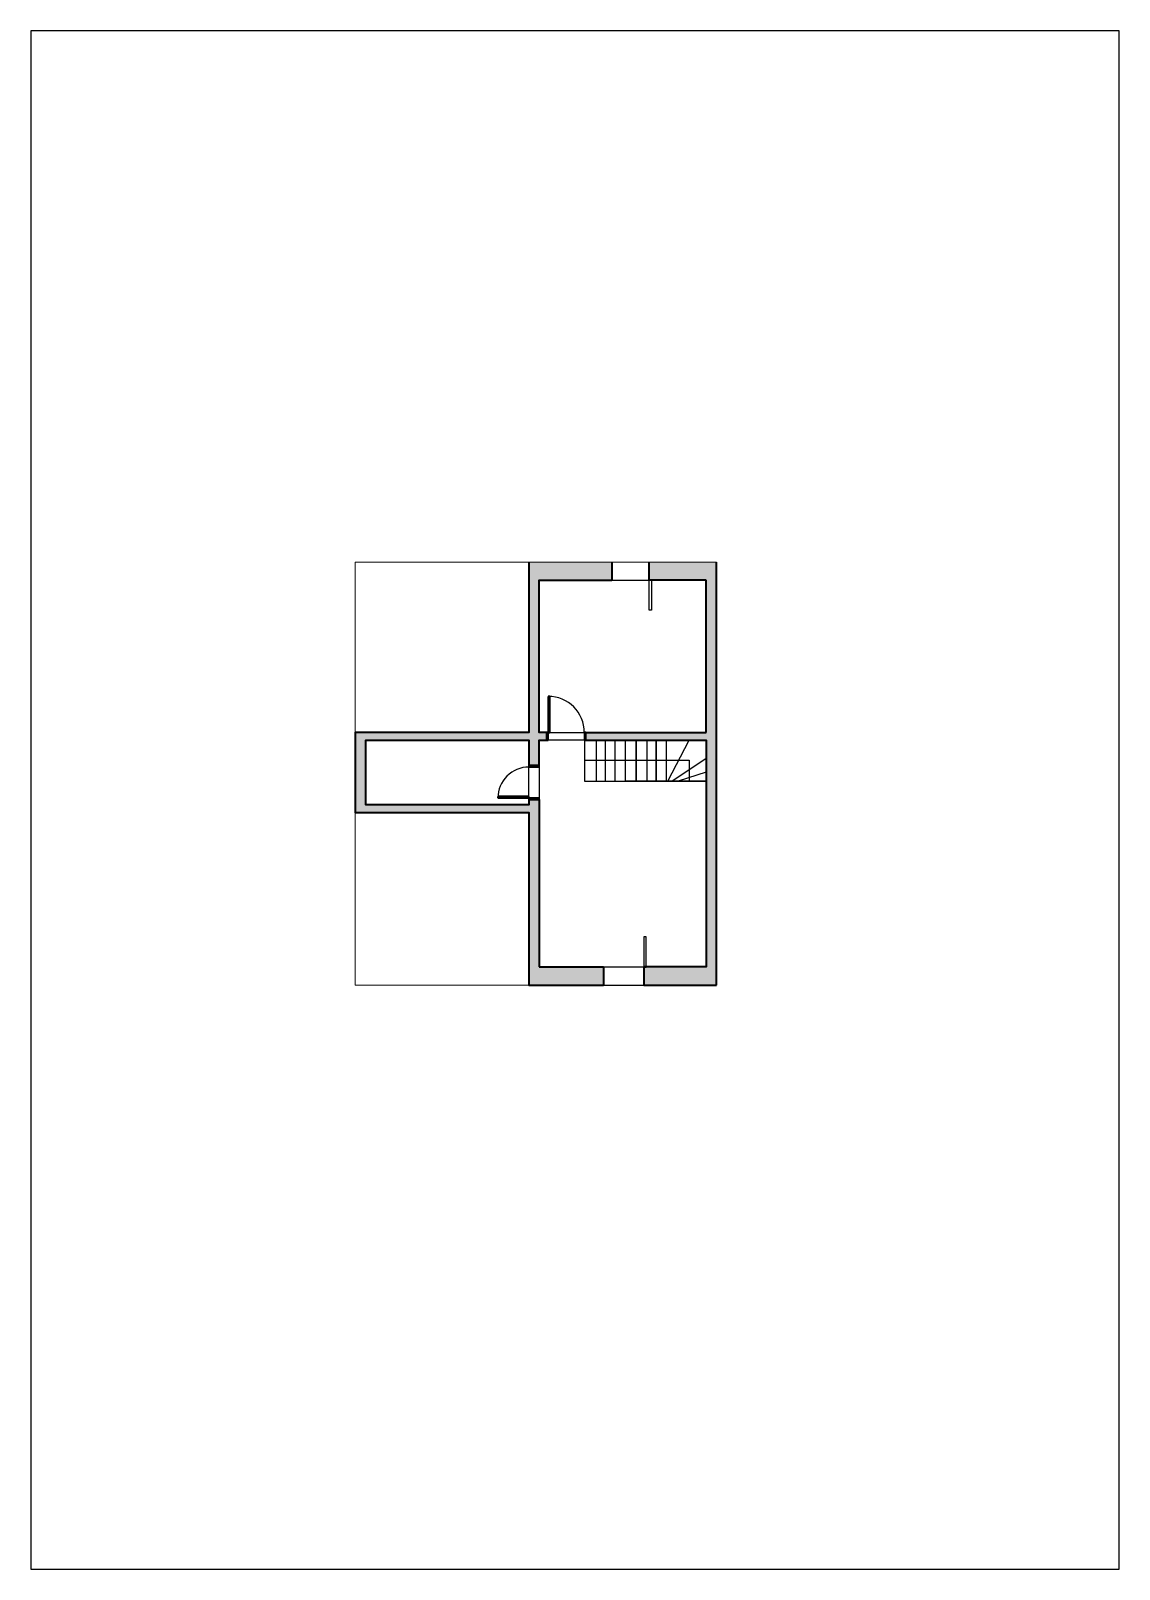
# Paper-space layout 'Layout1' of a CAD drawing. Header units: millimetres. Extents: x 64 to 274, y 59 to 356.
# The model-space entities are those that its viewports show. They can reach past a viewport. Long polylines and large blocks are cut down to what shows.
import ezdxf

# ---------------------------------------------------------------- set-up
doc = ezdxf.new("R2010")
doc.units = ezdxf.units.MM
doc.layers.get('0').update_dxf_attribs({"color": 250, "lineweight": 25})
for name, color, linetype, lineweight in [('A-ALV-___-___-EXI', 250, 'Continuous', 35), ('A-ESC-___-___-EXI', 250, 'Continuous', 25), ('A-JAN-___-___-EXI', 250, 'Continuous', 25), ('A-PIS-___-___-EXI', 250, 'Continuous', 25), ('A-POR-___-___-EXI', 250, 'Continuous', 25)]:
    doc.layers.add(name, color=color, linetype=linetype, lineweight=lineweight)

# ---------------------------------------------------------------- blocks, each defined once
blk = doc.blocks.new('SVG - A4-22597361-Não nomeada')
at = {"layer": 'A-PIS-___-___-EXI'}
for p, q in [((64.29, 356.5), (64.29, 59.5)), ((274.29, 356.5), (64.29, 356.5)), ((274.29, 59.5), (274.29, 356.5)), ((64.29, 59.5), (274.29, 59.5))]:
    blk.add_line(p, q, dxfattribs=at)
blk = doc.blocks.new('porta multiplas_original - Simples - 70 cm-22555190-Planta baixa - Sótão_')
at = {"layer": 'A-ALV-___-___-EXI'}
for p, q in [((-318, 771), (-348, 771)), ((-348, 771), (-348, 75)), ((-318, 75), (-318, 771)), ((-350, 75), (-380, 75)), ((-380, 75), (-380, -75)), ((-350, -75), (-350, 75)), ((-348, 75), (-318, 75)), ((380, 75), (350, 75)), ((350, 75), (350, -75)), ((380, -75), (380, 75)), ((-380, -75), (-350, -75)), ((350, -75), (380, -75))]:
    blk.add_line(p, q, dxfattribs=at)
at = {"layer": 'A-POR-___-___-EXI'}
blk.add_arc((-348, 75), 696, 360, 90, dxfattribs=at)
blk = doc.blocks.new('porta multiplas_original - Simples - 60 cm-22585147-Planta baixa - Sótão_')
at = {"layer": 'A-ALV-___-___-EXI'}
for p, q in [((-268, 696), (-298, 696)), ((-298, 696), (-298, 100)), ((-268, 100), (-268, 696)), ((-300, 100), (-330, 100)), ((-330, 100), (-330, -100)), ((-300, -100), (-300, 100)), ((-298, 100), (-268, 100)), ((330, 100), (300, 100)), ((300, 100), (300, -100)), ((330, -100), (330, 100)), ((-330, -100), (-300, -100)), ((300, -100), (330, -100))]:
    blk.add_line(p, q, dxfattribs=at)
at = {"layer": 'A-POR-___-___-EXI'}
blk.add_arc((-298, 100), 596, 360, 90, dxfattribs=at)

msp = doc.modelspace()

# ---------------------------------------------------------------- hatches: boundary and pattern name
at = {"layer": 'A-ALV-___-___-EXI'}
for points in [[(23224, -8541), (23224, -8191), (21624, -8191), (21624, -8541), (21824, -8541)], [(25045, -8541), (25245, -8541), (25245, -8191), (23945, -8191), (23945, -8541)], [(25245, -16008), (25245, -8541), (25045, -8541), (25045, -16008)], [(18277, -13028), (18477, -13028), (18477, -11481), (18277, -11481), (18277, -12275)], [(21624, -11631), (21624, -11481), (18477, -11481), (18477, -11631)], [(21624, -13028), (21624, -12878), (18477, -12878), (18477, -13028)], [(21824, -16008), (21824, -12878), (21624, -12878), (21624, -16008)], [(23064, -16358), (23064, -16008), (21624, -16008), (21624, -16358)], [(23845, -16358), (25245, -16358), (25245, -16008), (23845, -16008)]]:
    msp.add_hatch(color=11, dxfattribs=at).paths.add_polyline_path(points)
h = msp.add_hatch(color=11, dxfattribs=at)
h.paths.add_polyline_path([(21624, -12878), (21824, -12878), (21824, -12778), (21624, -12778)])
h.paths.add_polyline_path([(21624, -12118), (21824, -12118), (21824, -8541), (21624, -8541), (21624, -11631)])
h = msp.add_hatch(color=11, dxfattribs=at)
h.paths.add_polyline_path([(21967, -11631), (21967, -11481), (21824, -11481), (21824, -11631)])
h.paths.add_polyline_path([(25045, -11631), (25045, -11481), (22727, -11481), (22727, -11631)])

# ---------------------------------------------------------------- linework, layer by layer
at = {"color": 250}
msp.add_line((21997, -11481), (21999, -11481), dxfattribs=at)
at = {"layer": 'A-ALV-___-___-EXI'}
for p, q in [((23224, -8191), (23224, -8541)), ((25245, -8191), (23945, -8191)), ((23945, -8541), (23945, -8191)), ((25245, -16358), (25245, -8191)), ((25045, -8541), (23945, -8541)), ((25045, -11481), (25045, -8541)), ((22727, -11481), (25045, -11481)), ((21824, -12778), (21824, -16008)), ((21824, -16008), (23064, -16008)), ((23064, -16008), (23064, -16358)), ((23845, -16008), (23887, -16008)), ((23845, -16358), (25245, -16358))]:
    msp.add_line(p, q, dxfattribs=at)
at = {"layer": 'A-ALV-___-___-EXI', "color": 7, "lineweight": 35}
for points in [[(23224, -8191), (21624, -8191), (21624, -11481), (18277, -11481), (18277, -13028), (21624, -13028), (21624, -16358), (23064, -16358)], [(21967, -11481), (21824, -11481), (21824, -8541), (23224, -8541)], [(21624, -12778), (21624, -12878), (18477, -12878), (18477, -11631), (21624, -11631), (21624, -12118)], [(21824, -12118), (21824, -11631), (21967, -11631)], [(22727, -11631), (25045, -11631), (25045, -16008), (23845, -16008), (23845, -16358)]]:
    msp.add_lwpolyline(points, dxfattribs=at)
at = {"layer": 'A-ESC-___-___-EXI'}
for p, q in [((23290, -12422), (23290, -11631)), ((24304, -12422), (24718, -11631)), ((24385, -12422), (25045, -11977)), ((25045, -12247), (24507, -12422))]:
    msp.add_line(p, q, dxfattribs=at)
for points in [[(24281, -12325), (24281, -11631), (24383, -11631), (24571, -11631), (22698, -11631), (22698, -12422), (24172, -12422), (23489, -12422), (23489, -11631), (24378, -11631)], [(24281, -12422), (24281, -11631), (24081, -11631), (24081, -12422), (24151, -12422), (24288, -12422), (25045, -12422)], [(22698, -12018), (24718, -12018), (24718, -12422)], [(25045, -12619), (25045, -12815), (25045, -12422), (24151, -12422), (24288, -12422)]]:
    msp.add_lwpolyline(points, dxfattribs=at)
for points in [[(22922, -11631), (22922, -12422), (23103, -12422), (23103, -11631)], [(23695, -11631), (23695, -12422), (23570, -12422), (23489, -12422), (23489, -11631), (23570, -11631)], [(23695, -12422), (23695, -11631), (23903, -11631), (23903, -12422)], [(23903, -11631), (23903, -12422), (24081, -12422), (24081, -11631)]]:
    msp.add_lwpolyline(points, close=True, dxfattribs=at)
at = {"layer": 'A-JAN-___-___-EXI'}
for p, q in [((23945, -8191), (23224, -8191)), ((23224, -8541), (23989, -8541)), ((23887, -15428), (23845, -15428)), ((23845, -15428), (23845, -16008)), ((23887, -16008), (23887, -15428)), ((23064, -16008), (23887, -16008)), ((23064, -16358), (23845, -16358))]:
    msp.add_line(p, q, dxfattribs=at)
msp.add_lwpolyline([(23947, -9121), (23947, -8541), (23989, -8541), (23989, -9121)], close=True, dxfattribs=at)
at = {"layer": 'A-POR-___-___-EXI', "color": 250}
for p, q in [((22029, -11481), (22697, -11481)), ((22697, -11631), (21997, -11631)), ((21624, -12716), (21624, -12148)), ((21824, -12148), (21824, -12748)), ((21624, -12748), (21624, -12746))]:
    msp.add_line(p, q, dxfattribs=at)

# ---------------------------------------------------------------- block references
at = {"layer": 'A-POR-___-___-EXI'}
msp.add_blockref('porta multiplas_original - Simples - 70 cm-22555190-Planta baixa - Sótão_', (22347, -11556), dxfattribs=at)
at = {"layer": 'A-POR-___-___-EXI', "rotation": 90}
msp.add_blockref('porta multiplas_original - Simples - 60 cm-22585147-Planta baixa - Sótão_', (21724, -12448), dxfattribs=at)

psp = doc.layouts.get("Layout1")

# ---------------------------------------------------------------- block references
at = {"layer": 'A-ESC-___-___-EXI'}
psp.add_blockref('SVG - A4-22597361-Não nomeada', (0, 0), dxfattribs=at)

# ---------------------------------------------------------------- viewports
at = {"layer": 'A-JAN-___-___-EXI'}
psp.add_viewport(center=(161.75, 213.11), size=(69.69, 81.668), view_center_point=(21760.99, -12274.82), view_height=8166.811, dxfattribs=at)

doc.saveas('drawing.dxf')
